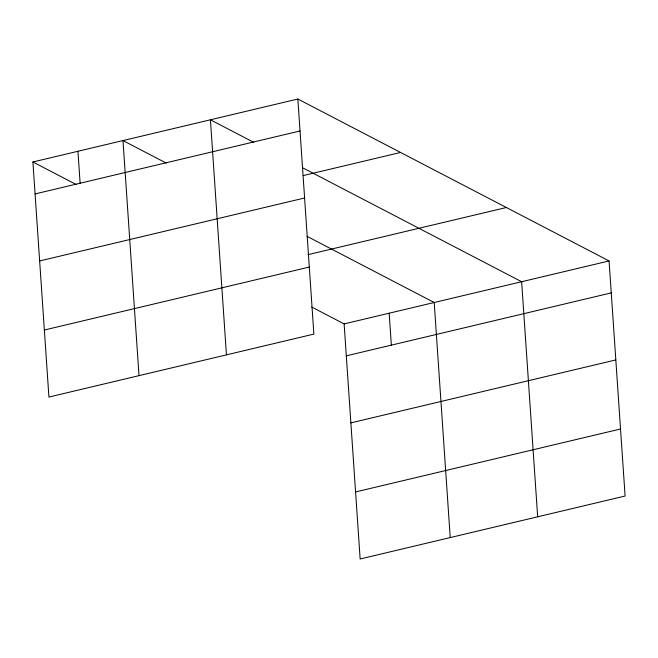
<?xml version="1.0" encoding="UTF-8"?>
<svg xmlns="http://www.w3.org/2000/svg" width="658" height="658" viewBox="0 0 658 658"><rect width="100%" height="100%" fill="white"/><g stroke="black" fill="none" stroke-linecap="round" stroke-linejoin="round"><path stroke-width="0.99" d="M297.852 99.021L313.874 334.091L48.922 397.054L32.9 161.975L297.852 99.021L609.078 260.946L625.1 496.025L360.148 558.979L344.126 323.909L311.686 307.031M35.08 193.921L300.032 130.967M303.182 175.596L400.558 152.459M39.645 260.955L304.596 197.992M308.002 254.646L506.372 207.509M44.357 330.02L309.309 267.058M344.126 323.909L609.078 260.946M346.297 355.846L611.249 292.892M350.87 422.88L615.822 359.926M355.575 491.945L620.527 428.991M253.659 142.292L210.42 119.797L226.442 354.868M302.31 167.609L521.638 281.723L537.668 516.801M166.227 163.069L122.98 140.573L139.011 375.644M307.08 236.362L434.206 302.499L450.228 537.578M32.9 161.975L76.147 184.479M389.166 313.2L391.346 345.146M77.94 151.274L80.12 183.22"/></g></svg>
